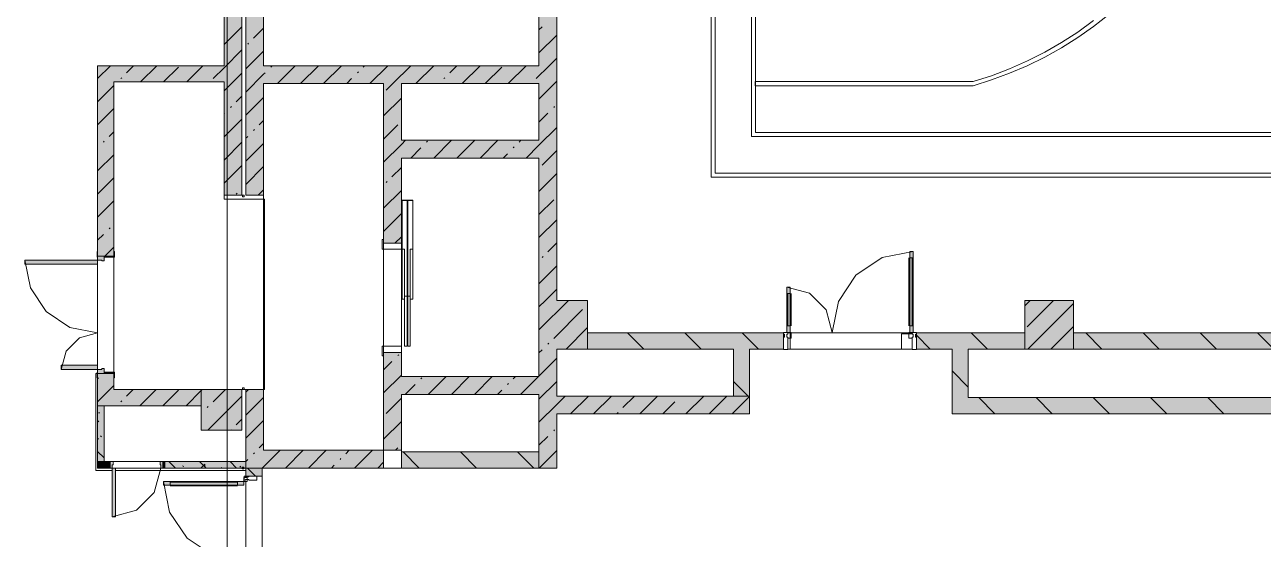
# Model space of a CAD drawing. Header units: millimetres. Extents: x -3817 to 677485, y -22715 to 103890.
# Drawn here: x 17263.1 to 17383.5, y -19530.2 to -19480.2 of the extents above; entities that cross this region are included whole.
import ezdxf

# ---------------------------------------------------------------- set-up
doc = ezdxf.new("R2010")
doc.units = ezdxf.units.MM
doc.layers.add('PDF _Геометрия', color=7, linetype='Continuous', true_color=0x1d1d1d)
doc.layers.add('PDF _Сплошная заливка', color=7, linetype='Continuous', true_color=0xffffff)

msp = doc.modelspace()

# ---------------------------------------------------------------- hatches: boundary and pattern name
at = {"layer": 'PDF _Сплошная заливка', "transparency": 33554559}
h = msp.add_hatch(color=256, dxfattribs=at)
h.paths.add_polyline_path([(17282.51, -19496.79), (17284.24, -19496.79), (17284.24, -19434.19), (17282.51, -19434.19), (17282.51, -19496.32)], flags=0)
h.paths.add_polyline_path([(17284.24, -19422.78), (17284.24, -19419.63), (17282.51, -19419.63), (17282.51, -19422.78)], flags=0)
h = msp.add_hatch(color=256, dxfattribs=at)
h.paths.add_polyline_path([(17286.36, -19496.79), (17286.36, -19434.19), (17284.63, -19434.19), (17284.63, -19496.79)], flags=0)
h.paths.add_polyline_path([(17285.97, -19422.78), (17286.36, -19422.78), (17286.36, -19419.47), (17284.63, -19419.47), (17284.63, -19422.78), (17285.73, -19422.78)], flags=0)
for points in [[(17313.13, -19485.92), (17314.87, -19485.92), (17314.87, -19484.19), (17286.36, -19484.19), (17286.36, -19485.92), (17308.1, -19485.92)], [(17313.13, -19493.17), (17313.13, -19491.44), (17299.75, -19491.44), (17299.75, -19493.17), (17308.1, -19493.17)], [(17314.87, -19511.75), (17317.86, -19511.75), (17317.86, -19507.03), (17313.13, -19507.03), (17313.13, -19511.75)], [(17360.38, -19511.75), (17365.1, -19511.75), (17365.1, -19507.03), (17360.38, -19507.03), (17360.38, -19510.18)], [(17313.13, -19516.16), (17313.13, -19514.43), (17299.75, -19514.43), (17299.75, -19516.16), (17308.1, -19516.16)], [(17280.3, -19517.26), (17280.3, -19515.69), (17271.8, -19515.69), (17271.8, -19517.26), (17278.89, -19517.26)], [(17298.02, -19523.32), (17298.02, -19521.59), (17286.36, -19521.59), (17286.36, -19523.32), (17293.49, -19523.32)], [(17313.13, -19523.32), (17313.13, -19521.75), (17299.75, -19521.75), (17299.75, -19523.32), (17308.1, -19523.32)]]:
    msp.add_hatch(color=256, dxfattribs=at).paths.add_polyline_path(points)
h = msp.add_hatch(color=256, dxfattribs=at)
h.paths.add_polyline_path([(17270.22, -19517.26), (17271.8, -19517.26), (17271.8, -19514.11), (17270.22, -19514.11), (17270.22, -19514.55)], flags=0)
h.paths.add_polyline_path([(17270.62, -19502.7), (17271.8, -19502.7), (17271.8, -19485.77), (17270.22, -19485.77), (17270.22, -19502.7)], flags=0)
h = msp.add_hatch(color=256, dxfattribs=at)
h.paths.add_polyline_path([(17298.02, -19521.59), (17299.75, -19521.59), (17299.75, -19512.07), (17298.02, -19512.07), (17298.02, -19513.93)], flags=0)
h.paths.add_polyline_path([(17298.02, -19501.44), (17299.75, -19501.44), (17299.75, -19491.44), (17298.02, -19491.44), (17298.02, -19496.32)], flags=0)
at = {"layer": 'PDF _Сплошная заливка', "true_color": 0xe2e2e2, "transparency": 33554559}
h = msp.add_hatch(color=254, dxfattribs=at)
h.paths.add_polyline_path([(17270.85, -19514.11), (17270.85, -19513.64), (17270.62, -19513.72), (17270.22, -19513.72), (17270.22, -19514.11)], flags=0)
h.paths.add_polyline_path([(17270.85, -19503.17), (17270.85, -19502.7), (17270.22, -19502.7), (17270.22, -19503.09), (17270.62, -19503.09)], flags=0)
for points in [[(17349.2, -19510.13), (17349.51, -19510.13), (17349.51, -19502.25), (17349.2, -19502.25), (17349.2, -19509.53)], [(17337.54, -19510.13), (17337.54, -19505.72), (17337.23, -19505.72), (17337.23, -19510.13), (17337.31, -19510.13)], [(17284.16, -19524.98), (17284.44, -19524.98), (17284.44, -19524.62), (17276.63, -19524.62), (17276.63, -19524.98), (17278.89, -19524.98)]]:
    msp.add_hatch(color=254, dxfattribs=at).paths.add_polyline_path(points)
at = {"layer": 'PDF _Сплошная заливка', "transparency": 33554559}
h = msp.add_hatch(color=256, dxfattribs=at)
h.paths.add_polyline_path([(17359.22, -19511.75), (17360.38, -19511.75), (17360.38, -19510.18), (17349.83, -19510.18), (17349.83, -19511.75), (17354.87, -19511.75)], flags=0)
h.paths.add_polyline_path([(17381.13, -19511.75), (17388.33, -19511.75), (17388.33, -19510.18), (17365.1, -19510.18), (17365.1, -19511.75), (17373.83, -19511.75)], flags=0)
h.paths.add_polyline_path([(17317.86, -19511.75), (17336.91, -19511.75), (17336.91, -19510.18), (17317.86, -19510.18)], flags=0)
h = msp.add_hatch(color=256, dxfattribs=at)
h.paths.add_polyline_path([(17462.74, -19518.05), (17462.74, -19516.47), (17448.41, -19516.47), (17448.41, -19518.05), (17454.17, -19518.05)], flags=0)
h.paths.add_polyline_path([(17388.33, -19518.05), (17388.33, -19516.47), (17353.3, -19516.47), (17353.3, -19518.05), (17366.53, -19518.05)], flags=0)
h.paths.add_polyline_path([(17434.15, -19518.05), (17434.15, -19516.47), (17432.42, -19516.47), (17432.42, -19518.05)], flags=0)
h.paths.add_polyline_path([(17389.9, -19518.05), (17418.17, -19518.05), (17418.17, -19516.47), (17389.9, -19516.47)], flags=0)
h.paths.add_polyline_path([(17439.67, -19518.05), (17441.32, -19518.05), (17441.32, -19516.47), (17439.67, -19516.47), (17439.67, -19517.42)], flags=0)
h.paths.add_polyline_path([(17425.26, -19518.05), (17426.91, -19518.05), (17426.91, -19516.47), (17425.26, -19516.47), (17425.26, -19517.42)], flags=0)
at = {"layer": 'PDF _Сплошная заливка', "true_color": 0xe2e2e2, "transparency": 33554559}
h = msp.add_hatch(color=254, dxfattribs=at)
h.paths.add_polyline_path([(17271.64, -19523.32), (17271.58, -19522.69), (17271.44, -19522.73), (17271.44, -19523.32)], flags=0)
h.paths.add_polyline_path([(17276.36, -19523.32), (17276.56, -19523.32), (17276.56, -19522.69), (17276.3, -19522.73), (17276.36, -19523.01)], flags=0)

# ---------------------------------------------------------------- linework, layer by layer
at = {"layer": 'PDF _Геометрия', "color": 253, "lineweight": 9, "true_color": 0xaaaaaa}
for points in [[(17490.14, -19407.18), (17490.14, -19495.02), (17329.86, -19495.02), (17329.86, -19407.18)], [(17490.14, -19407.18), (17329.86, -19407.18), (17329.86, -19495.02), (17490.14, -19495.02)], [(17489.74, -19407.57), (17330.25, -19407.57), (17330.25, -19494.63), (17489.74, -19494.63)], [(17489.74, -19407.57), (17489.74, -19494.63), (17330.25, -19494.63), (17330.25, -19407.57)], [(17486.2, -19411.11), (17486.2, -19491.09), (17333.79, -19491.09), (17333.79, -19411.11), (17486.2, -19411.11), (17333.79, -19411.11), (17333.79, -19491.09), (17486.2, -19491.09)], [(17409.8, -19411.51), (17409.8, -19490.69), (17334.19, -19490.69), (17334.19, -19411.51)], [(17286.36, -19443.49), (17286.36, -19484.19), (17313.13, -19484.19), (17313.13, -19443.49), (17313.13, -19484.19), (17286.36, -19484.19)], [(17300.85, -19502.03), (17300.87, -19502.03), (17300.87, -19497.28), (17300.36, -19497.28), (17300.36, -19506.59), (17300.38, -19506.59), (17300.38, -19497.3), (17300.85, -19497.3)], [(17298.02, -19502.03), (17298.02, -19501.08), (17297.9, -19501.08), (17297.9, -19502.03)], [(17298.02, -19502.03), (17299.75, -19502.03), (17299.75, -19501.44), (17298.02, -19501.44)], [(17270.22, -19502.81), (17270.22, -19502.26), (17270.16, -19502.26), (17270.16, -19502.81)], [(17270.22, -19503.09), (17270.62, -19503.09), (17270.62, -19503.17), (17270.85, -19503.17), (17270.85, -19502.7), (17270.22, -19502.7)], [(17271.8, -19502.81), (17271.8, -19502.7), (17270.85, -19502.7), (17270.85, -19502.81)], [(17271.86, -19502.81), (17271.86, -19502.26), (17271.8, -19502.26), (17271.8, -19502.81)], [(17298.02, -19502.03), (17298.02, -19511.47), (17299.75, -19511.47), (17299.75, -19502.03), (17298.02, -19502.03), (17299.75, -19502.03), (17299.75, -19511.47), (17298.02, -19511.47), (17298.02, -19502.03), (17298.02, -19511.47)], [(17300.62, -19506.91), (17300.85, -19506.91), (17300.85, -19502.03), (17300.62, -19502.03)], [(17349.2, -19510.13), (17349.51, -19510.13), (17349.51, -19502.25), (17349.2, -19502.25), (17349.2, -19510.13), (17349.51, -19510.13), (17349.51, -19502.25), (17349.2, -19502.25)], [(17263.14, -19503.09), (17263.14, -19503.48), (17270.22, -19503.48), (17270.22, -19503.09)], [(17337.54, -19510.13), (17337.23, -19510.13), (17337.23, -19505.72), (17337.54, -19505.72), (17337.54, -19510.13), (17337.54, -19505.72), (17337.23, -19505.72), (17337.23, -19510.13)], [(17300.06, -19511.47), (17300.3, -19511.47), (17300.3, -19506.59), (17300.06, -19506.59)], [(17298.02, -19512.42), (17298.02, -19511.47), (17297.9, -19511.47), (17297.9, -19512.42)], [(17298.02, -19512.07), (17299.75, -19512.07), (17299.75, -19511.47), (17298.02, -19511.47)], [(17266.68, -19513.72), (17270.22, -19513.72), (17270.22, -19513.33), (17266.68, -19513.33)], [(17270.22, -19513.72), (17270.22, -19514.11), (17270.85, -19514.11), (17270.85, -19513.64), (17270.62, -19513.64), (17270.62, -19513.72)], [(17270.16, -19514.11), (17270.06, -19514.11), (17270.06, -19523.56), (17271.64, -19523.56), (17270.06, -19523.56), (17270.06, -19514.11)], [(17270.22, -19513.99), (17270.16, -19513.99), (17270.16, -19514.55), (17270.22, -19514.55)], [(17271.8, -19513.99), (17270.85, -19513.99), (17270.85, -19514.11), (17271.8, -19514.11)], [(17271.86, -19513.99), (17271.8, -19513.99), (17271.8, -19514.55), (17271.86, -19514.55)], [(17271.44, -19522.69), (17271.25, -19522.69), (17271.25, -19523.32), (17271.44, -19523.32)], [(17271.64, -19523.32), (17271.64, -19523.01), (17271.72, -19523.01), (17271.72, -19522.69), (17271.44, -19522.69), (17271.44, -19523.32)], [(17271.64, -19528.05), (17271.95, -19528.05), (17271.95, -19523.32), (17271.64, -19523.32)], [(17276.36, -19523.32), (17276.56, -19523.32), (17276.56, -19522.69), (17276.29, -19522.69), (17276.29, -19523.01), (17276.36, -19523.01)], [(17276.56, -19522.69), (17276.56, -19523.32), (17276.76, -19523.32), (17276.76, -19522.69)], [(17284.44, -19524.62), (17284.76, -19524.62), (17284.76, -19524.43), (17284.76, -19524.62), (17284.44, -19524.62), (17284.44, -19524.23)], [(17284.44, -19524.98), (17284.44, -19524.62), (17276.63, -19524.62), (17276.63, -19524.98), (17284.44, -19524.98), (17284.44, -19524.62), (17276.63, -19524.62), (17276.63, -19524.98)], [(17284.63, -19540.25), (17284.63, -19524.62)]]:
    msp.add_lwpolyline(points, close=True, dxfattribs=at)
for points in [[(17282.82, -19623.26), (17282.82, -19524.84), (17282.82, -19515.08), (17282.82, -19416.65)], [(17270.22, -19502.26), (17270.22, -19484.19), (17282.51, -19484.19), (17282.51, -19434.19), (17284.57, -19434.19)], [(17313.13, -19443.49), (17313.13, -19484.19), (17286.36, -19484.19), (17286.36, -19443.49), (17286.36, -19484.19), (17313.13, -19484.19), (17313.13, -19446.4)], [(17334.19, -19466.45), (17334.19, -19485.75)], [(17317.86, -19467.66), (17317.86, -19472.38), (17314.87, -19472.38), (17314.87, -19507.03)], [(17367.05, -19479.81), (17365.52, -19480.92), (17363.93, -19481.94), (17362.3, -19482.88), (17360.62, -19483.73), (17358.89, -19484.5), (17357.13, -19485.17), (17355.34, -19485.74), (17334.16, -19485.74), (17334.16, -19486.14), (17355.34, -19486.14), (17357.13, -19485.58), (17358.89, -19484.93), (17360.61, -19484.19), (17362.3, -19483.36), (17363.94, -19482.45), (17365.53, -19481.45), (17367.06, -19480.37), (17368.54, -19479.21)], [(17368.54, -19479.21), (17367.06, -19480.37), (17365.53, -19481.45), (17363.94, -19482.45), (17362.3, -19483.36), (17360.61, -19484.19), (17358.89, -19484.93), (17357.13, -19485.58), (17355.34, -19486.14), (17334.19, -19486.14), (17334.19, -19490.69), (17409.8, -19490.69)], [(17334.19, -19485.74), (17355.34, -19485.74), (17357.13, -19485.17), (17358.89, -19484.5), (17360.62, -19483.73), (17362.3, -19482.88), (17363.93, -19481.94), (17365.52, -19480.92), (17367.05, -19479.81)], [(17271.8, -19515.69), (17280.3, -19515.69), (17282.51, -19515.69), (17286.44, -19515.69), (17286.44, -19497.18), (17282.51, -19497.18), (17282.51, -19485.77), (17278.89, -19485.77)], [(17271.8, -19485.77), (17271.8, -19502.26)], [(17298.02, -19501.08), (17298.02, -19485.92), (17286.36, -19485.92)], [(17282.51, -19496.79), (17282.51, -19497.18), (17286.36, -19497.18)], [(17286.36, -19496.32), (17286.36, -19508.6), (17286.36, -19515.69)], [(17299.8, -19502.03), (17299.83, -19502.03), (17299.83, -19497.3), (17300.3, -19497.3), (17300.3, -19506.59), (17300.32, -19506.59), (17300.32, -19497.28), (17299.8, -19497.28), (17299.8, -19502.03), (17299.8, -19497.28), (17300.32, -19497.28), (17300.32, -19506.59)], [(17300.3, -19497.3), (17299.83, -19497.3)], [(17300.36, -19506.59), (17300.36, -19497.28), (17300.87, -19497.28), (17300.87, -19502.03)], [(17300.85, -19497.3), (17300.38, -19497.3)], [(17299.75, -19511.47), (17299.75, -19512.07), (17299.75, -19501.44), (17299.75, -19502.03)], [(17300.06, -19506.91), (17299.83, -19506.91), (17300.06, -19506.91), (17300.06, -19502.03), (17299.83, -19502.03), (17299.83, -19506.91), (17299.83, -19502.03), (17300.06, -19502.03), (17300.06, -19506.59), (17300.3, -19506.59), (17300.3, -19511.47), (17300.06, -19511.47)], [(17300.62, -19502.03), (17300.85, -19502.03), (17300.85, -19506.91), (17300.62, -19506.91), (17300.62, -19511.47), (17300.38, -19511.47), (17300.62, -19511.47), (17300.62, -19506.59), (17300.38, -19506.59), (17300.38, -19511.47), (17300.38, -19506.59), (17300.62, -19506.59)], [(17337.31, -19510.68), (17337.66, -19510.68), (17337.66, -19510.13), (17337.23, -19510.13), (17337.23, -19505.72), (17339.43, -19506.31), (17341.05, -19507.92), (17341.64, -19510.13), (17342.24, -19507.12), (17343.94, -19504.56), (17346.5, -19502.85), (17349.51, -19502.25), (17349.51, -19510.13), (17349.08, -19510.13), (17349.08, -19510.68), (17349.43, -19510.68)], [(17349.09, -19502.88), (17349.09, -19509.5)], [(17349.51, -19502.88), (17349.2, -19502.88)], [(17349.43, -19502.88), (17349.43, -19509.5)], [(17263.14, -19503.09), (17263.68, -19505.8), (17265.21, -19508.1), (17267.51, -19509.64), (17270.22, -19510.18), (17268.45, -19510.65), (17267.15, -19511.95), (17266.68, -19513.72)], [(17337.23, -19506.35), (17337.54, -19506.35)], [(17337.31, -19506.35), (17337.31, -19509.5)], [(17337.65, -19506.35), (17337.65, -19509.5)], [(17360.38, -19510.18), (17360.38, -19507.03), (17365.1, -19507.03), (17365.1, -19509.53)], [(17365.1, -19510.18), (17407.62, -19510.18), (17407.62, -19507.03), (17412.34, -19507.03), (17412.34, -19510.18), (17454.86, -19510.18), (17454.86, -19506.87), (17459.59, -19506.87), (17459.59, -19510.18), (17502.1, -19510.18), (17502.1, -19507.03)], [(17337.23, -19509.5), (17337.54, -19509.5)], [(17349.51, -19509.5), (17349.2, -19509.5)], [(17317.86, -19510.18), (17336.93, -19510.18)], [(17337.23, -19510.29), (17337.23, -19510.6)], [(17337.31, -19510.18), (17337.55, -19510.18), (17337.55, -19511.75), (17348.37, -19511.75), (17348.37, -19510.26), (17349.49, -19510.26)], [(17349.51, -19510.29), (17349.51, -19510.6)], [(17298.02, -19513.93), (17298.02, -19512.42)], [(17333.61, -19511.75), (17333.61, -19518.05), (17314.87, -19518.05)], [(17349.43, -19511.75), (17337.31, -19511.75)], [(17351.92, -19511.75), (17349.82, -19511.75)], [(17419.74, -19518.05), (17353.3, -19518.05), (17353.3, -19511.75)], [(17284.63, -19515.69), (17284.24, -19515.69)], [(17286.36, -19521.59), (17298.02, -19521.59)], [(17271.58, -19522.69), (17276.44, -19522.69), (17271.58, -19522.69)], [(17271.95, -19523.32), (17276.36, -19523.32), (17275.73, -19525.69), (17274, -19527.42), (17271.64, -19528.05)], [(17276.36, -19523.32), (17271.64, -19523.32)], [(17314.87, -19523.32), (17286.21, -19523.32)], [(17284.63, -19524.19), (17284.63, -19523.56), (17271.95, -19523.56), (17284.63, -19523.56)], [(17284.44, -19524.23), (17284.76, -19524.23)], [(17284.44, -19524.62), (17284.44, -19524.23)], [(17284.44, -19524.23), (17284.44, -19524.62)], [(17284.44, -19524.62), (17284.76, -19524.62), (17284.76, -19524.43)], [(17284.76, -19524.23), (17284.76, -19524.62)], [(17276.63, -19524.62), (17277.22, -19527.61), (17278.92, -19530.15), (17281.45, -19531.84), (17284.44, -19532.44)], [(17276.63, -19524.62), (17284.44, -19524.62)], [(17277.26, -19524.62), (17277.26, -19524.98)], [(17277.26, -19524.7), (17283.81, -19524.7)], [(17277.26, -19525.05), (17283.81, -19525.05)], [(17283.81, -19524.62), (17283.81, -19524.98)], [(17284.76, -19524.62), (17284.44, -19524.62)]]:
    msp.add_lwpolyline(points, dxfattribs=at)
at = {"layer": 'PDF _Геометрия', "color": 7, "lineweight": 9}
for points in [[(17271.8, -19502.26), (17271.8, -19485.77), (17282.51, -19485.77), (17282.51, -19496.79), (17284.24, -19496.79), (17284.24, -19434.19), (17282.51, -19434.19), (17282.51, -19422.78), (17284.24, -19422.78), (17284.24, -19434.19), (17282.51, -19434.19), (17282.51, -19484.19), (17270.22, -19484.19), (17270.22, -19485.77), (17270.22, -19502.26)], [(17284.63, -19434.63), (17284.63, -19496.79), (17286.36, -19496.79), (17286.36, -19485.92), (17298.02, -19485.92), (17298.02, -19491.44), (17298.02, -19501.44), (17299.75, -19501.44), (17299.75, -19493.17), (17313.13, -19493.17), (17313.13, -19507.03), (17313.13, -19511.75), (17313.13, -19514.43), (17299.75, -19514.43), (17299.75, -19512.07), (17298.02, -19512.07), (17298.02, -19521.59), (17299.75, -19521.59), (17299.75, -19516.16), (17313.13, -19516.16), (17313.13, -19521.75)], [(17313.13, -19472.38), (17313.13, -19484.19), (17286.36, -19484.19), (17286.36, -19434.63)], [(17313.13, -19472.38), (17313.13, -19484.19), (17286.36, -19484.19), (17286.36, -19472.38)], [(17332.04, -19516.32), (17333.61, -19516.32), (17333.61, -19511.75), (17336.91, -19511.75), (17336.91, -19510.18), (17317.86, -19510.18), (17317.86, -19511.75), (17332.04, -19511.75), (17332.04, -19516.32), (17314.87, -19516.32), (17314.87, -19511.75), (17317.86, -19511.75), (17317.86, -19507.03), (17314.87, -19507.03), (17314.87, -19485.92), (17314.87, -19484.19), (17314.87, -19472.38)], [(17282.51, -19482.14), (17284.24, -19480.41)], [(17285.37, -19481.52), (17286.36, -19480.53)], [(17313.13, -19480.7), (17313.44, -19480.4)], [(17313.13, -19482.94), (17314.87, -19481.21)], [(17284.81, -19482.08), (17284.9, -19481.99)], [(17281.44, -19485.45), (17282.51, -19484.39), (17284.24, -19482.66)], [(17284.63, -19484.51), (17286.36, -19482.78)], [(17312.87, -19485.45), (17314.13, -19484.19), (17314.87, -19483.46)], [(17270.22, -19485.45), (17271.48, -19484.19)], [(17273.03, -19484.89), (17273.72, -19484.19)], [(17274.39, -19485.77), (17275.97, -19484.19)], [(17276.64, -19485.77), (17278.08, -19484.33)], [(17278.88, -19485.77), (17280.46, -19484.19)], [(17287.06, -19484.33), (17287.15, -19484.23)], [(17287.7, -19485.92), (17289.44, -19484.19)], [(17289.95, -19485.92), (17291.68, -19484.19)], [(17292.19, -19485.92), (17293.93, -19484.19)], [(17295.48, -19484.89), (17295.57, -19484.8)], [(17296.04, -19484.33), (17296.17, -19484.19)], [(17296.68, -19485.92), (17298.42, -19484.19)], [(17298.28, -19486.57), (17298.93, -19485.92), (17300.66, -19484.19)], [(17301.17, -19485.92), (17302.91, -19484.19)], [(17304.46, -19484.89), (17305.15, -19484.19)], [(17305.66, -19485.92), (17307.4, -19484.19)], [(17307.91, -19485.92), (17309.51, -19484.33)], [(17310.15, -19485.92), (17311.89, -19484.19)], [(17272.46, -19485.45), (17272.56, -19485.36)], [(17282.51, -19486.63), (17284.24, -19484.9)], [(17284.63, -19486.75), (17286.36, -19485.02), (17286.5, -19484.89)], [(17294.44, -19485.92), (17294.91, -19485.45)], [(17303.89, -19485.45), (17303.99, -19485.36)], [(17312.4, -19485.92), (17312.41, -19485.92)], [(17313.13, -19487.43), (17314.64, -19485.92), (17314.87, -19485.7)], [(17270.22, -19487.69), (17271.8, -19486.12)], [(17283.69, -19487.69), (17284.24, -19487.15)], [(17284.63, -19489), (17286.36, -19487.27)], [(17270.22, -19489.94), (17271.8, -19488.36)], [(17283.13, -19488.26), (17283.22, -19488.16)], [(17298.02, -19489.08), (17299.75, -19487.35)], [(17314.56, -19488.26), (17314.65, -19488.16)], [(17282.51, -19488.88), (17282.57, -19488.82)], [(17282.51, -19491.12), (17284.24, -19489.39)], [(17285.93, -19489.94), (17286.36, -19489.51)], [(17313.13, -19489.68), (17314, -19488.82)], [(17271.34, -19491.06), (17271.8, -19490.61)], [(17285.37, -19490.5), (17285.47, -19490.41)], [(17298.02, -19491.33), (17299.4, -19489.94)], [(17311.89, -19493.17), (17313.13, -19491.92), (17314.87, -19490.19)], [(17270.78, -19491.62), (17270.87, -19491.53)], [(17282.51, -19493.37), (17284.24, -19491.64)], [(17284.63, -19491.24), (17284.81, -19491.06)], [(17284.63, -19493.49), (17286.36, -19491.76)], [(17298.02, -19493.57), (17299.75, -19491.84), (17300.15, -19491.44)], [(17302.21, -19491.62), (17302.3, -19491.53)], [(17302.91, -19493.17), (17304.64, -19491.44)], [(17305.16, -19493.17), (17306.89, -19491.44)], [(17307.4, -19493.17), (17309.13, -19491.44)], [(17311.19, -19491.62), (17311.38, -19491.44)], [(17270.22, -19494.43), (17271.8, -19492.85)], [(17300.67, -19493.17), (17301.65, -19492.18)], [(17309.65, -19493.17), (17310.07, -19492.75)], [(17310.63, -19492.18), (17310.72, -19492.09)], [(17313.44, -19493.87), (17314.87, -19492.44)], [(17282.51, -19495.61), (17284.24, -19493.88)], [(17284.63, -19495.73), (17286.36, -19494)], [(17298.84, -19494.99), (17299.75, -19494.09)], [(17270.22, -19496.67), (17271.8, -19495.1)], [(17298.28, -19495.55), (17298.37, -19495.46)], [(17313.13, -19496.41), (17314.87, -19494.68)], [(17283.69, -19496.67), (17283.78, -19496.58)], [(17285.82, -19496.79), (17286.36, -19496.25)], [(17298.02, -19498.06), (17299.75, -19496.33)], [(17270.22, -19498.92), (17271.8, -19497.34)], [(17313.13, -19498.66), (17314.56, -19497.24)], [(17298.02, -19500.31), (17299.75, -19498.58)], [(17313.13, -19500.9), (17314.87, -19499.17)], [(17271.34, -19500.04), (17271.44, -19499.95)], [(17270.22, -19501.16), (17270.78, -19500.6)], [(17299.13, -19501.44), (17299.75, -19500.82)], [(17314, -19502.29), (17314.87, -19501.42)], [(17270.22, -19502.7), (17271.8, -19502.7)], [(17270.93, -19502.7), (17271.8, -19501.83)], [(17271.8, -19502.81), (17271.8, -19513.93)], [(17313.44, -19502.85), (17313.53, -19502.76)], [(17270.22, -19513.33), (17270.22, -19503.48)], [(17313.13, -19505.39), (17314.87, -19503.66)], [(17313.13, -19507.64), (17313.75, -19507.03), (17314.87, -19505.91)], [(17313.13, -19509.88), (17315.99, -19507.03)], [(17360.38, -19507.54), (17360.89, -19507.03)], [(17360.58, -19509.58), (17363.14, -19507.03)], [(17360.66, -19511.75), (17365.1, -19507.31)], [(17314.56, -19510.71), (17317.36, -19507.9)], [(17315.76, -19511.75), (17317.86, -19509.65)], [(17362.9, -19511.75), (17365.1, -19509.55)], [(17314, -19511.27), (17314.09, -19511.17)], [(17323.33, -19511.75), (17321.75, -19510.18)], [(17328.89, -19511.75), (17327.32, -19510.18)], [(17334.46, -19511.75), (17332.89, -19510.18)], [(17336.91, -19510.6), (17336.91, -19510.18)], [(17337.31, -19510.18), (17349.45, -19510.18)], [(17407.62, -19510.18), (17389.9, -19510.18), (17388.33, -19510.18), (17388.33, -19516.47), (17354.87, -19516.47), (17354.87, -19511.75), (17360.38, -19511.75), (17360.38, -19510.18), (17349.83, -19510.18), (17349.83, -19511.75), (17353.3, -19511.75), (17353.3, -19516.47), (17353.3, -19518.05), (17388.33, -19518.05), (17389.9, -19518.05), (17418.17, -19518.05), (17419.74, -19518.05), (17419.74, -19516.47), (17425.26, -19516.47), (17425.26, -19517.42)], [(17349.83, -19510.18), (17349.83, -19510.6)], [(17351.16, -19511.75), (17349.83, -19510.41)], [(17356.73, -19511.75), (17355.16, -19510.18)], [(17367.87, -19511.75), (17366.29, -19510.18)], [(17373.43, -19511.75), (17371.86, -19510.18)], [(17379, -19511.75), (17377.43, -19510.18)], [(17384.57, -19511.75), (17382.99, -19510.18)], [(17299.4, -19512.39), (17299.5, -19512.3)], [(17313.13, -19512.13), (17313.44, -19511.83)], [(17349.43, -19511.75), (17337.31, -19511.75)], [(17298.02, -19513.78), (17298.84, -19512.95)], [(17313.13, -19514.37), (17314.87, -19512.64)], [(17271.8, -19514.11), (17270.22, -19514.11)], [(17270.22, -19514.63), (17270.31, -19514.54)], [(17270.22, -19514.55), (17270.22, -19517.26), (17271.8, -19517.26), (17280.3, -19517.26), (17280.3, -19515.69), (17271.8, -19515.69), (17271.8, -19514.55)], [(17298.02, -19516.02), (17299.75, -19514.29)], [(17301.65, -19514.63), (17301.74, -19514.54)], [(17302.37, -19516.16), (17304.1, -19514.43)], [(17304.61, -19516.16), (17306.35, -19514.43)], [(17306.86, -19516.16), (17308.59, -19514.43)], [(17310.63, -19514.63), (17310.84, -19514.43)], [(17311.35, -19516.16), (17313.08, -19514.43)], [(17313.13, -19516.62), (17314.87, -19514.89)], [(17333.46, -19516.32), (17332.04, -19514.89)], [(17354.87, -19515.46), (17353.3, -19513.88)], [(17270.22, -19516.88), (17271.8, -19515.3)], [(17273.03, -19516.32), (17273.66, -19515.69)], [(17274.33, -19517.26), (17275.9, -19515.69)], [(17276.57, -19517.26), (17278.08, -19515.76)], [(17278.82, -19517.26), (17280.3, -19515.78), (17280.39, -19515.69)], [(17281.44, -19516.88), (17282.64, -19515.69)], [(17284.63, -19515.94), (17284.88, -19515.69)], [(17299.75, -19521.59), (17299.75, -19523.32), (17298.02, -19523.32), (17298.02, -19521.59), (17286.36, -19521.59), (17286.36, -19515.69), (17284.63, -19515.69), (17284.63, -19523.32), (17286.36, -19523.32), (17298.02, -19523.32), (17298.02, -19521.59)], [(17300.12, -19516.16), (17301.09, -19515.2)], [(17309.1, -19516.16), (17309.51, -19515.76)], [(17310.07, -19515.2), (17310.16, -19515.1)], [(17272.46, -19516.88), (17272.56, -19516.79)], [(17280.88, -19517.44), (17280.98, -19517.35)], [(17280.94, -19519.62), (17284.24, -19516.33)], [(17284.63, -19518.18), (17286.36, -19516.45)], [(17298.28, -19518), (17299.75, -19516.53)], [(17313.13, -19523.32), (17313.13, -19521.75), (17299.75, -19521.75), (17299.75, -19523.32), (17313.13, -19523.32), (17314.87, -19523.32), (17314.87, -19518.05), (17333.61, -19518.05), (17333.61, -19516.32)], [(17313.13, -19518.86), (17314.87, -19517.13), (17315.68, -19516.32)], [(17316.19, -19518.05), (17317.93, -19516.32)], [(17318.44, -19518.05), (17320.17, -19516.32)], [(17321.29, -19517.44), (17322.42, -19516.32)], [(17322.93, -19518.05), (17324.66, -19516.32)], [(17325.17, -19518.05), (17326.34, -19516.88)], [(17326.91, -19516.32), (17326.91, -19516.32)], [(17327.42, -19518.05), (17329.15, -19516.32)], [(17329.71, -19518), (17331.4, -19516.32)], [(17331.91, -19518.05), (17333.61, -19516.35)], [(17357.46, -19518.05), (17355.89, -19516.47)], [(17363.03, -19518.05), (17361.46, -19516.47)], [(17368.6, -19518.05), (17367.02, -19516.47)], [(17374.17, -19518.05), (17372.59, -19516.47)], [(17379.73, -19518.05), (17378.16, -19516.47)], [(17280.3, -19518.02), (17280.32, -19518)], [(17320.73, -19518), (17320.82, -19517.91)], [(17283.19, -19519.62), (17283.22, -19519.59)], [(17283.69, -19519.12), (17284.24, -19518.58)], [(17284.63, -19520.43), (17286.36, -19518.7)], [(17298.02, -19520.51), (17299.75, -19518.78)], [(17314.56, -19519.69), (17314.65, -19519.59)], [(17285.93, -19521.37), (17286.36, -19520.94)], [(17313.13, -19521.11), (17314, -19520.25)], [(17285.37, -19521.93), (17285.47, -19521.84)], [(17286.22, -19523.32), (17286.36, -19523.19), (17287.96, -19521.59)], [(17288.47, -19523.32), (17290.2, -19521.59)], [(17290.71, -19523.32), (17292.45, -19521.59)], [(17294.35, -19521.93), (17294.69, -19521.59)], [(17295.2, -19523.32), (17296.94, -19521.59)], [(17299.18, -19521.59), (17299.4, -19521.37)], [(17301.49, -19523.32), (17299.92, -19521.75)], [(17307.06, -19523.32), (17305.49, -19521.75)], [(17312.63, -19523.32), (17311.05, -19521.75)], [(17313.16, -19523.32), (17314.87, -19521.62)], [(17276.76, -19522.73), (17276.76, -19523.32), (17284.63, -19523.32), (17284.63, -19522.69), (17276.76, -19522.69), (17271.25, -19522.69), (17270.22, -19522.69), (17270.22, -19523.32), (17271.25, -19523.32), (17271.25, -19522.73)], [(17276.36, -19523.32), (17271.95, -19523.32)], [(17284.63, -19522.67), (17284.81, -19522.49)], [(17285.7, -19524.11), (17286.21, -19524.11), (17286.21, -19523.32), (17284.63, -19523.32), (17284.63, -19524.11), (17286.21, -19524.11), (17286.21, -19540.88)], [(17285.58, -19524.11), (17284.79, -19523.32)], [(17292.96, -19523.32), (17293.23, -19523.05)], [(17293.79, -19522.49), (17293.88, -19522.4)], [(17297.45, -19523.32), (17298.02, -19522.76)], [(17284.63, -19524.11), (17284.91, -19524.11)], [(17284.63, -19540.25), (17284.63, -19524.62)]]:
    msp.add_lwpolyline(points, dxfattribs=at)
for points in [[(17299.75, -19485.92), (17313.13, -19485.92), (17313.13, -19491.44), (17299.75, -19491.44)], [(17284.32, -19496.79), (17284.32, -19496.95), (17284.47, -19496.95), (17284.47, -19496.79)], [(17365.1, -19511.75), (17365.1, -19510.18), (17365.1, -19507.03), (17360.38, -19507.03), (17360.38, -19510.18), (17360.38, -19511.75)], [(17337.23, -19510.29), (17337.31, -19510.29), (17337.31, -19510.15), (17336.91, -19510.15), (17336.91, -19510.29), (17336.99, -19510.29), (17336.99, -19510.6), (17336.91, -19510.6), (17336.91, -19511.78), (17337.31, -19511.78), (17337.31, -19510.6), (17337.23, -19510.6)], [(17349.75, -19510.6), (17349.75, -19510.29), (17349.83, -19510.29), (17349.83, -19510.15), (17349.43, -19510.15), (17349.43, -19510.29), (17349.51, -19510.29), (17349.51, -19510.6), (17349.43, -19510.6), (17349.43, -19511.78), (17349.83, -19511.78), (17349.83, -19510.6)], [(17365.1, -19511.75), (17388.33, -19511.75), (17388.33, -19510.18), (17365.1, -19510.18)], [(17284.24, -19515.69), (17280.3, -19515.69), (17280.3, -19519.62), (17284.24, -19519.62)], [(17284.32, -19515.53), (17284.32, -19515.69), (17284.47, -19515.69), (17284.47, -19515.53)], [(17270.22, -19517.26), (17270.22, -19523.32), (17270.85, -19523.32), (17270.85, -19517.26)], [(17284.27, -19523.25), (17284.27, -19523.41), (17284.43, -19523.41), (17284.43, -19523.25)], [(17284.6, -19524.43), (17284.91, -19524.43), (17284.91, -19524.51), (17285.7, -19524.51), (17285.7, -19524.11), (17284.91, -19524.11), (17284.91, -19524.19), (17284.6, -19524.19), (17284.6, -19524.11), (17284.47, -19524.11), (17284.47, -19524.51), (17284.6, -19524.51)]]:
    msp.add_lwpolyline(points, close=True, dxfattribs=at)
at = {"layer": 'PDF _Геометрия', "color": 8, "lineweight": 9, "true_color": 0x787878}
for points in [[(17270.31, -19517.96), (17270.44, -19517.94)], [(17270.33, -19518.84), (17270.23, -19518.74)], [(17270.85, -19519.36), (17270.83, -19519.33)], [(17270.22, -19520.49), (17270.35, -19520.47)], [(17270.51, -19520.2), (17270.61, -19520.29)], [(17270.85, -19522.33), (17270.22, -19521.7)], [(17271.01, -19522.8), (17271.12, -19522.87)], [(17271.03, -19522.9), (17271.16, -19522.88)], [(17271.25, -19522.73), (17271.22, -19522.69)], [(17277.78, -19523.32), (17277.15, -19522.69)], [(17278.48, -19523.11), (17278.59, -19523.18)], [(17280.76, -19523.32), (17280.13, -19522.69)], [(17280.25, -19523.32), (17280.63, -19522.93)], [(17280.68, -19523.32), (17280.63, -19522.93)], [(17282.22, -19523.27), (17282.3, -19523.32)], [(17283.72, -19523.32), (17283.09, -19522.69)], [(17284.05, -19523.22), (17284.15, -19523.14)]]:
    msp.add_lwpolyline(points, dxfattribs=at)
for points in [[(17270.39, -19523.03), (17270.22, -19523.09)], [(17270.39, -19523.03), (17270.29, -19523.32)]]:
    msp.add_lwpolyline(points, close=True, dxfattribs=at)
at = {"layer": 'PDF _Сплошная заливка', "lineweight": 35, "transparency": 33554559}
for points in [[(17314.87, -19484.19), (17314.87, -19472.38), (17313.13, -19484.19), (17313.13, -19472.38)], [(17270.22, -19485.77), (17282.51, -19485.77), (17270.22, -19484.19), (17282.51, -19484.19)], [(17299.75, -19491.44), (17299.75, -19485.92), (17298.02, -19491.44), (17298.02, -19485.92)], [(17314.87, -19507.03), (17314.87, -19485.92), (17313.13, -19507.03), (17313.13, -19485.92)], [(17314.87, -19523.32), (17314.87, -19511.75), (17313.13, -19523.32), (17313.13, -19511.75)], [(17333.61, -19516.32), (17333.61, -19511.75), (17332.04, -19516.32), (17332.04, -19511.75)], [(17354.87, -19516.47), (17354.87, -19511.75), (17353.3, -19516.47), (17353.3, -19511.75)], [(17284.24, -19519.62), (17284.24, -19515.69), (17280.3, -19519.62), (17280.3, -19515.69)], [(17286.36, -19523.32), (17286.36, -19515.69), (17284.63, -19523.32), (17284.63, -19515.69)], [(17270.85, -19523.32), (17270.85, -19517.26), (17270.22, -19523.32), (17270.22, -19517.26)], [(17314.87, -19518.05), (17333.61, -19518.05), (17314.87, -19516.32), (17333.61, -19516.32)], [(17271.25, -19523.32), (17271.25, -19522.69), (17270.22, -19523.32), (17270.22, -19522.73)], [(17276.76, -19523.32), (17284.63, -19523.32), (17276.76, -19522.73), (17284.63, -19522.69)], [(17284.63, -19524.11), (17286.21, -19524.11), (17284.63, -19523.32), (17286.21, -19523.32)]]:
    msp.add_solid(points, dxfattribs=at)
at = {"layer": 'PDF _Сплошная заливка', "color": 254, "lineweight": 35, "true_color": 0xe2e2e2, "transparency": 33554559}
for points in [[(17271.8, -19502.81), (17271.8, -19502.7), (17270.85, -19502.81), (17270.85, -19502.7)], [(17270.22, -19503.48), (17270.22, -19503.09), (17263.14, -19503.48), (17263.14, -19503.09)], [(17270.22, -19513.72), (17270.22, -19513.33), (17266.68, -19513.72), (17266.68, -19513.33)], [(17270.85, -19514.11), (17271.8, -19514.11), (17270.85, -19513.99), (17271.8, -19513.99)], [(17271.95, -19528.05), (17271.95, -19523.32), (17271.64, -19528.05), (17271.64, -19523.32)]]:
    msp.add_solid(points, dxfattribs=at)
at = {"layer": 'PDF _Сплошная заливка', "color": 7, "lineweight": 35, "true_color": 0xfbfbfb, "transparency": 33554559}
for points in [[(17271.25, -19523.32), (17271.44, -19523.32), (17271.25, -19522.73), (17271.44, -19522.69)], [(17276.56, -19523.32), (17276.76, -19523.32), (17276.56, -19522.73), (17276.76, -19522.69)]]:
    msp.add_solid(points, dxfattribs=at)

doc.saveas('drawing.dxf')
